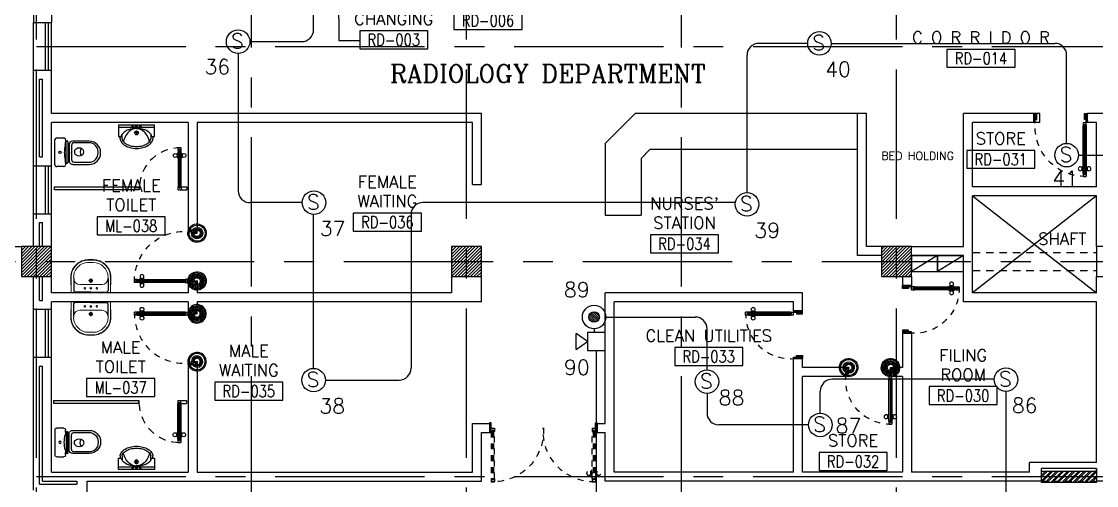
# Model space of a CAD drawing. Extents: x -0.4 to 91.7, y -13.9 to 77.4.
# Drawn here: x 10.95 to 28.95, y 45.72 to 53.49 of the extents above; entities that cross this region are included whole.
import ezdxf
from ezdxf.enums import TextEntityAlignment as Align

# ---------------------------------------------------------------- set-up
doc = ezdxf.new("R2010")
doc.units = 0
doc.header["$MEASUREMENT"] = 0
doc.header["$PDMODE"] = 3
doc.header["$PDSIZE"] = 0.1
for name, pattern in [('CENTERX2', [4, 2.5, -0.5, 0.5, -0.5]), ('DASHED', [0.75, 0.5, -0.25]), ('HIDDEN', [0.375, 0.25, -0.125]), ('HIDDEN2', [0.1875, 0.125, -0.0625])]:
    doc.linetypes.add(name, pattern=pattern)
doc.layers.get('0').update_dxf_attribs({"color": 11, "linetype": 'CONTINUOUS'})
doc.layers.get('DEFPOINTS').update_dxf_attribs({"color": 11, "linetype": 'CONTINUOUS'})
for name, color, linetype in [('AX-DIM', 11, 'CONTINUOUS'), ('AXES', 11, 'CENTERX2'), ('CANOPY-LN', 11, 'CONTINUOUS'), ('COL', 11, 'CONTINUOUS'), ('COUNTER', 11, 'CONTINUOUS'), ('DOOR', 11, 'CONTINUOUS'), ('E-FIRE', 4, 'CONTINUOUS'), ('E-PANELBX', 11, 'CONTINUOUS'), ('E-WIRE', 4, 'CONTINUOUS'), ('FHC', 11, 'CONTINUOUS'), ('FIX', 11, 'CONTINUOUS'), ('HAT', 11, 'CONTINUOUS'), ('HIDDEN', 11, 'HIDDEN2'), ('INSUL', 11, 'CONTINUOUS'), ('Locker', 11, 'CONTINUOUS'), ('ME-FIX', 11, 'CONTINUOUS'), ('PART', 11, 'CONTINUOUS'), ('RM-BOX', 11, 'CONTINUOUS'), ('RM-IND', 11, 'CONTINUOUS'), ('RM-NAME', 11, 'CONTINUOUS'), ('RM-NO', 11, 'CONTINUOUS'), ('SUNI-FUR', 11, 'CONTINUOUS'), ('WALL', 11, 'CONTINUOUS'), ('WIN', 11, 'CONTINUOUS')]:
    doc.layers.add(name, color=color, linetype=linetype)
doc.styles.add('ROMANC', font='romanc', dxfattribs={"height": 0.1})
doc.styles.add('ROMANS', font='ROMANS.shx', dxfattribs={"width": 0.6})
doc.dimstyles.new('STANDARD in', dxfattribs={"dimtxt": 0.2, "dimasz": 0.1, "dimexe": 0.07, "dimexo": 0.05, "dimgap": 0.1, "dimtad": 1, "dimdec": 0, "dimlfac": 1000, "dimzin": 0, "dimdsep": 46, "dimtxsty": 'ROMANS', "dimblk": 'ARCHTICK', "dimcen": 0.05, "dimdle": 0.05, "dimclrd": 7, "dimclre": 7, "dimclrt": 2, "dimadec": 0, "dimazin": 0, "dimtfac": 1, "dimtdec": 0, "dimtmove": 2, "dimatfit": 3, "dimldrblk": 'ARCHTICK', "dimfxl": 0, "dimtolj": 1, "dimtzin": 0, "dimarcsym": 0})

# ---------------------------------------------------------------- blocks, each defined once
blk = doc.blocks.new('_ARCHTICK')
at = {"color": 0, "linetype": 'ByBlock', "const_width": 0.15}
blk.add_lwpolyline([(-0.5, -0.5), (0.5, 0.5)], dxfattribs=at)
blk = doc.blocks.new('*D178')
at = {"layer": 'AX-DIM', "color": 7, "lineweight": -2}
for p, q in [((10.901, 64.12), (0.98, 64.12)), ((1.05, 4.75), (1.05, 64.17)), ((10.901, 4.8), (0.98, 4.8))]:
    blk.add_line(p, q, dxfattribs=at)
at = {"layer": 'DEFPOINTS', "color": 0}
for p in [(1.05, 64.12), (10.951, 64.12), (10.951, 4.8)]:
    blk.add_point(p, dxfattribs=at)
at = {"layer": 'AX-DIM', "color": 7, "lineweight": -2, "xscale": 0.1, "yscale": 0.1, "zscale": 0.1}
for p, rotation in [((1.05, 64.12), 90), ((1.05, 4.8), 270)]:
    blk.add_blockref('_ARCHTICK', p, dxfattribs=dict(at, rotation=rotation))
at = {"layer": 'AX-DIM', "color": 2, "insert": (0.85, 34.46), "char_height": 0.2, "attachment_point": 5, "rotation": 90, "style": 'ROMANS'}
blk.add_mtext('\\A1;59320', dxfattribs=at)
blk = doc.blocks.new('A$C7E3856AC')
at = {"layer": 'DOOR', "color": 0, "linetype": 'HIDDEN', "ltscale": 0.3}
for p, q in [((131, 800), (81, 800)), ((81, 750), (81, 800)), ((131, 800), (131, 750)), ((1581, 800), (1581, 750)), ((1631, 800), (1581, 800)), ((1631, 750), (1631, 800)), ((98, 750), (81, 750)), ((114, 770), (98, 770)), ((98, 770), (98, 750)), ((114, 750), (114, 770)), ((131, 750), (114, 750)), ((1581, 750), (1598, 750)), ((1598, 770), (1614, 770)), ((1598, 750), (1598, 770)), ((1614, 770), (1614, 750)), ((1614, 750), (1631, 750)), ((74, 160), (65, 160)), ((65, 95), (65, 160)), ((81, 173), (74, 173)), ((74, 173), (74, 83)), ((74, 95), (74, 160)), ((131, 173), (138, 173)), ((138, 173), (138, 83)), ((138, 160), (147, 160)), ((138, 95), (138, 160)), ((147, 95), (147, 160)), ((74, 95), (65, 95)), ((81, 83), (74, 83)), ((81, 50), (98, 50)), ((81, 50), (81, 0)), ((81, 0), (131, 0)), ((131, 0), (81, 0)), ((98, 50), (98, 30)), ((98, 30), (114, 30)), ((114, 50), (131, 50)), ((114, 50), (114, 30)), ((131, 83), (138, 83)), ((131, 50), (131, 0)), ((138, 95), (147, 95)), ((1598, 50), (1581, 50)), ((1581, 50), (1581, 0)), ((1631, 0), (1581, 0)), ((1581, 0), (1631, 0)), ((1598, 50), (1598, 30)), ((1614, 30), (1598, 30)), ((1631, 50), (1614, 50)), ((1614, 50), (1614, 30)), ((1631, 50), (1631, 0))]:
    blk.add_line(p, q, dxfattribs=at)
at = {"layer": 'DOOR', "linetype": 'HIDDEN', "ltscale": 0.3}
for p, q in [((81, 750), (81, 50)), ((98, 750), (98, 50)), ((114, 750), (114, 50)), ((131, 50), (131, 750)), ((1581, 50), (1581, 750)), ((1598, 750), (1598, 50)), ((1614, 750), (1614, 50)), ((1631, 750), (1631, 50))]:
    blk.add_line(p, q, dxfattribs=at)
at = {"layer": 'DOOR', "color": 0, "linetype": 'HIDDEN', "ltscale": 0.3}
for centre in [(32, 128), (179, 128)]:
    blk.add_circle(centre, 32.4, dxfattribs=at)
at = {"layer": 'DOOR', "linetype": 'HIDDEN', "ltscale": 0.3}
for centre, start, end in [((106, 752), 268.0938, 3.7249), ((1606, 752), 176.2751, 271.9062)]:
    blk.add_arc(centre, 752, start, end, dxfattribs=at)
blk = doc.blocks.new('*X105')
at = {"color": 0}
for p, q in [((24139, 55110), (24630, 55601)), ((24139, 55164), (24577, 55601)), ((24139, 55217), (24524, 55601)), ((24139, 55270), (24471, 55601)), ((24139, 55323), (24418, 55601)), ((24139, 55376), (24365, 55601)), ((24139, 55429), (24312, 55601)), ((24139, 55482), (24258, 55601)), ((24139, 55535), (24205, 55601)), ((24139, 55588), (24152, 55601)), ((24183, 55101), (24639, 55557)), ((24236, 55101), (24639, 55504)), ((24289, 55101), (24639, 55451)), ((24342, 55101), (24639, 55398)), ((24395, 55101), (24639, 55345)), ((24448, 55101), (24639, 55292)), ((24501, 55101), (24639, 55239)), ((24554, 55101), (24639, 55186)), ((24607, 55101), (24639, 55133))]:
    blk.add_line(p, q, dxfattribs=at)
blk = doc.blocks.new('COL50')
at = {"layer": 'COL'}
blk.add_lwpolyline([(-250, 250), (-250, -250), (250, -250), (250, 250)], close=True, dxfattribs=at)
blk = doc.blocks.new('*X104')
at = {"color": 0}
for p, q in [((31339, 55151), (31789, 55601)), ((31339, 55204), (31736, 55601)), ((31339, 55257), (31683, 55601)), ((31339, 55310), (31630, 55601)), ((31339, 55363), (31577, 55601)), ((31339, 55416), (31524, 55601)), ((31339, 55469), (31471, 55601)), ((31339, 55522), (31418, 55601)), ((31339, 55575), (31365, 55601)), ((31342, 55101), (31839, 55598)), ((31395, 55101), (31839, 55545)), ((31448, 55101), (31839, 55492)), ((31501, 55101), (31839, 55439)), ((31554, 55101), (31839, 55386)), ((31607, 55101), (31839, 55333)), ((31660, 55101), (31839, 55280)), ((31713, 55101), (31839, 55227)), ((31766, 55101), (31839, 55174)), ((31820, 55101), (31839, 55121))]:
    blk.add_line(p, q, dxfattribs=at)
blk = doc.blocks.new('RM1')
at = {"layer": 'RM-BOX'}
blk.add_lwpolyline([(570, -200), (-570, -200), (-570, -500), (570, -500)], close=True, dxfattribs=at)
at = {"layer": 'RM-NAME', "style": 'ROMANS'}
for tag, p in [('ROOMNAME1', (0, 324)), ('ROOMNAME2', (0, 0))]:
    blk.add_attdef(tag, text='', height=200, dxfattribs=at).set_placement(p, align=Align.MIDDLE)
at = {"layer": 'RM-NO', "style": 'ROMANS', "width": 0.8}
blk.add_attdef('ROOMNO', text='', height=200, dxfattribs=at).set_placement((0, -350), align=Align.MIDDLE)
blk = doc.blocks.new('*X130')
at = {"color": 0}
for p, q in [((39290, 55942), (39763, 56416)), ((39290, 55995), (39710, 56416)), ((39290, 56048), (39657, 56416)), ((39290, 56101), (39604, 56416)), ((39290, 56154), (39551, 56416)), ((39290, 56207), (39498, 56416)), ((39290, 56260), (39445, 56416)), ((39290, 56313), (39392, 56416)), ((39290, 56366), (39339, 56416)), ((39316, 55916), (39790, 56389)), ((39369, 55916), (39790, 56336)), ((39422, 55916), (39790, 56283)), ((39475, 55916), (39790, 56230)), ((39528, 55916), (39790, 56177)), ((39581, 55916), (39790, 56124)), ((39634, 55916), (39790, 56071)), ((39687, 55916), (39790, 56018)), ((39741, 55916), (39790, 55965))]:
    blk.add_line(p, q, dxfattribs=at)
blk = doc.blocks.new('DOOR90')
at = {"layer": 'DOOR', "color": 7, "linetype": 'ByBlock'}
for p, q in [((-150, 0), (0, 0)), ((-150, 0), (-150, -25)), ((0, -50), (-114, 0)), ((0, -50), (-40, 0)), ((0, -50), (0, 0)), ((-1000, -25), (-1050, -25)), ((-1050, -75), (-1050, -25)), ((-1050, -25), (-1050, -75)), ((-1000, -75), (-1050, -75)), ((-1000, -42), (-1020, -42)), ((-1020, -42), (-1020, -58)), ((-1000, -58), (-1020, -58)), ((-1000, -25), (-1000, -42)), ((-1000, -58), (-1000, -75)), ((-878, -18), (-968, -18)), ((-968, -25), (-968, -18)), ((-968, -75), (-968, -82)), ((-878, -82), (-968, -82)), ((-955, -9), (-890, -9)), ((-955, -18), (-955, -9)), ((-955, -18), (-890, -18)), ((-955, -82), (-890, -82)), ((-955, -82), (-955, -91)), ((-955, -91), (-890, -91)), ((-890, -18), (-890, -9)), ((-890, -82), (-890, -91)), ((-878, -25), (-878, -18)), ((-878, -75), (-878, -82)), ((-200, -25), (-150, -25)), ((-200, -42), (-200, -25)), ((-180, -42), (-200, -42)), ((-200, -58), (-180, -58)), ((-200, -75), (-200, -58)), ((-150, -75), (-200, -75)), ((-180, -58), (-180, -42)), ((-150, -25), (-100, -25)), ((-150, -75), (-150, -25)), ((-100, -25), (-100, -50)), ((0, -50), (-100, -37)), ((-100, -50), (0, -50)), ((-150, -875), (-100, -875)), ((-150, -900), (-150, -875)), ((-150, -900), (0, -900)), ((0, -900), (-150, -900)), ((0, -850), (-114, -900)), ((-100, -875), (-100, -850)), ((0, -850), (-100, -863)), ((-100, -850), (0, -850)), ((0, -850), (-40, -900)), ((0, -850), (0, -900))]:
    blk.add_line(p, q, dxfattribs=at)
at = {"layer": 'DOOR', "linetype": 'ByBlock'}
for p, q in [((-200, -25), (-1000, -25)), ((-200, -42), (-1000, -42)), ((-200, -58), (-1000, -58)), ((-1000, -75), (-200, -75))]:
    blk.add_line(p, q, dxfattribs=at)
at = {"layer": 'DOOR', "color": 7, "linetype": 'ByBlock'}
for centre in [(-923, 24), (-923, -124)]:
    blk.add_circle(centre, 32.4, dxfattribs=at)
for centre, radius, start, end in [((0, -50), 154, 161.1053, 166.2858), ((0, -50), 94.4, 148.0182, 180), ((0, -50), 134, 158.1598, 169.28), ((0, -50), 114, 154.0838, 167.3774), ((0, -50), 74.4, 137.7764, 180), ((0, -50), 54.4, 113.2074, 180), ((0, -50), 34.4, 90, 180), ((0, -50), 14.4, 90, 180), ((0, -850), 154, 193.7142, 198.8947), ((0, -850), 134, 190.72, 201.8402), ((0, -850), 94.4, 180, 211.9818), ((0, -850), 74.4, 180, 222.2236), ((0, -850), 54.4, 180, 246.7926), ((0, -850), 34.4, 180, 270), ((0, -850), 14.4, 180, 270)]:
    blk.add_arc(centre, radius, start, end, dxfattribs=at)
at = {"layer": 'DOOR', "linetype": 'HIDDEN', "ltscale": 0.5}
blk.add_arc((-222, -50), 828, 178.2701, 275.003, dxfattribs=at)
blk = doc.blocks.new('A$C09EF76E8')
at = {"layer": 'DOOR', "color": 0, "linetype": 'ByBlock'}
for p, q in [((777, 950), (727, 950)), ((727, 950), (777, 950)), ((727, 900), (727, 950)), ((760, 920), (744, 920)), ((744, 900), (744, 920)), ((760, 900), (760, 920)), ((777, 900), (777, 950)), ((719, 855), (710, 855)), ((710, 855), (710, 790)), ((719, 790), (710, 790)), ((727, 868), (719, 868)), ((719, 778), (719, 868)), ((719, 855), (719, 790)), ((727, 778), (719, 778)), ((744, 900), (727, 900)), ((777, 900), (760, 900)), ((777, 868), (784, 868)), ((777, 778), (784, 778)), ((784, 778), (784, 868)), ((784, 855), (793, 855)), ((784, 855), (784, 790)), ((784, 790), (793, 790)), ((793, 855), (793, 790)), ((727, 150), (727, 200)), ((727, 200), (744, 200)), ((744, 200), (744, 180)), ((760, 180), (760, 200)), ((760, 200), (777, 200)), ((777, 200), (777, 150)), ((2, 0), (2, 150)), ((2, 150), (27, 150)), ((2, 150), (2, 0)), ((27, 150), (27, 100)), ((27, 100), (52, 100)), ((52, 100), (52, 0)), ((727, 150), (777, 150)), ((744, 180), (760, 180)), ((777, 100), (752, 100)), ((752, 100), (752, 0)), ((777, 150), (777, 100)), ((802, 150), (777, 150)), ((802, 150), (802, 0)), ((52, 0), (2, 0)), ((752, 0), (802, 0))]:
    blk.add_line(p, q, dxfattribs=at)
at = {"layer": 'DOOR', "linetype": 'ByBlock'}
for p, q in [((727, 900), (727, 200)), ((744, 200), (744, 900)), ((760, 200), (760, 900)), ((777, 200), (777, 900)), ((802, 0), (802, 150))]:
    blk.add_line(p, q, dxfattribs=at)
at = {"layer": 'DOOR', "color": 9, "linetype": 'ByBlock'}
for p, q in [((52, 0), (2, 114)), ((52, 0), (2, 40)), ((52, 0), (38, 100)), ((752, 0), (802, 114)), ((752, 0), (765, 100)), ((752, 0), (802, 40))]:
    blk.add_line(p, q, dxfattribs=at)
at = {"layer": 'DOOR', "color": 0, "linetype": 'ByBlock'}
for centre in [(678, 823), (825, 823)]:
    blk.add_circle(centre, 32.4, dxfattribs=at)
at = {"layer": 'DOOR', "linetype": 'HIDDEN', "ltscale": 0.5}
blk.add_arc((752, 199), 752, 88.0938, 183.7249, dxfattribs=at)
at = {"layer": 'DOOR', "color": 9, "linetype": 'ByBlock'}
for centre, radius, start, end in [((52, 0), 154, 103.7142, 108.8947), ((52, 0), 134, 100.72, 111.8402), ((52, 0), 94.4, 90, 121.9818), ((52, 0), 74.4, 90, 132.2236), ((52, 0), 54.4, 90, 156.7926), ((52, 0), 34.4, 90, 180), ((52, 0), 14.4, 90, 180), ((752, 0), 94.4, 58.0182, 90), ((752, 0), 74.4, 47.7764, 90), ((752, 0), 54.4, 23.2074, 90), ((752, 0), 34.4, 0, 90), ((752, 0), 14.4, 0, 90), ((752, 0), 134, 68.1598, 79.28), ((752, 0), 114, 64.0838, 77.3774), ((752, 0), 154, 71.1053, 76.2858)]:
    blk.add_arc(centre, radius, start, end, dxfattribs=at)
blk = doc.blocks.new('2')
at = {"layer": 'SUNI-FUR', "linetype": 'Continuous'}
for p, q in [((0.016, 0.724), (-0.003, 0.724)), ((0.014, 0.765), (0.004, 0.765)), ((-0.185, 0.576), (-0.185, 0.3)), ((-0.159, 0.57), (-0.159, 0.32)), ((0.168, 0.32), (0.168, 0.57)), ((0.203, 0.3), (0.203, 0.576)), ((-0.065, 0.438), (-0.07, 0.406)), ((-0.07, 0.406), (-0.065, 0.375)), ((-0.005, 0.487), (-0.029, 0.481)), ((0.019, 0.481), (-0.005, 0.487)), ((0.06, 0.406), (0.055, 0.438)), ((0.057, 0.377), (0.06, 0.406)), ((-0.186, 0.199), (-0.186, 0.208)), ((-0.176, 0.218), (0.172, 0.218)), ((0.172, 0.189), (-0.176, 0.189)), ((-0.122, 0.237), (0.009, 0.237)), ((-0.113, 0.279), (0.008, 0.279)), ((-0.029, 0.331), (-0.005, 0.326)), ((-0.005, 0.326), (0.019, 0.331)), ((0.001, 0.279), (0.123, 0.279)), ((0.008, 0.279), (0.001, 0.279)), ((0.009, 0.237), (0.14, 0.237)), ((0.182, 0.208), (0.182, 0.199)), ((-0.241, 0.03), (-0.241, 0.15)), ((-0.211, 0.18), (-0.17, 0.18)), ((0.211, 0), (-0.211, 0)), ((0.174, 0.18), (0.211, 0.18)), ((0.174, 0.18), (0.174, 0.18)), ((0.241, 0.15), (0.241, 0.03))]:
    blk.add_line(p, q, dxfattribs=at)
blk.add_circle((0.002, 0.087), 0.0184, dxfattribs=at)
for centre, radius, start, end in [((0.004, 0.576), 0.189, 90, 180), ((-0.005, 0.57), 0.154, 90, 180), ((0.014, 0.576), 0.189, 0, 90), ((0.014, 0.57), 0.154, 0, 90), ((0.013, 0.412), 0.082, 141.0758, 161.504), ((0.013, 0.401), 0.082, 198.496, 218.9242), ((-0.007, 0.537), 0.112, 239.4234, 302.9162), ((0.002, 0.421), 0.0682, 117.1532, 141.0758), ((-0.012, 0.421), 0.0682, 38.9242, 62.8468), ((-0.023, 0.412), 0.082, 18.496, 38.9242), ((-0.029, 0.406), 0.0901, 321.0758, 341.504), ((-0.176, 0.208), 0.01, 90, 180), ((-0.176, 0.199), 0.01, 180, 270), ((-0.122, 0.3), 0.063, 180, 270), ((-0.116, 0.322), 0.0432, 183.5129, 273.5129), ((0.002, 0.392), 0.0682, 218.9242, 242.8468), ((-0.012, 0.392), 0.0682, 297.1532, 321.0758), ((0.125, 0.322), 0.0432, 266.4871, 356.4871), ((0.14, 0.3), 0.063, 270, 0), ((0.172, 0.208), 0.01, 0, 90), ((0.172, 0.199), 0.01, 270, 0), ((-0.211, 0.15), 0.03, 90, 180), ((-0.211, 0.03), 0.03, 180, 270), ((-0.201, -0.252), 0.433, 79.7535, 85.8109), ((0.075, 1.126), 0.973, 258.1938, 265.7347), ((-0.07, 1.126), 0.973, 274.2653, 281.8062), ((0.206, -0.252), 0.433, 94.1891, 100.2465), ((0.211, 0.15), 0.03, 0, 90), ((0.211, 0.03), 0.03, 270, 0)]:
    blk.add_arc(centre, radius, start, end, dxfattribs=at)
blk = doc.blocks.new('3')
at = {"layer": 'SUNI-FUR', "linetype": 'Continuous'}
for p, q in [((-0.304, 0), (-0.304, -0.192)), ((0.304, 0), (-0.304, 0)), ((0.304, -0.192), (0.304, 0)), ((0.304, -0.039), (-0.304, -0.039)), ((-0.254, -0.192), (-0.239, -0.15)), ((-0.239, -0.228), (-0.239, -0.15)), ((0.032, -0.13), (-0.032, -0.13)), ((0.016, -0.021), (-0.015, -0.021)), ((0, -0.005), (0, -0.037)), ((0, -0.098), (0, -0.162)), ((0.239, -0.15), (0.254, -0.192)), ((0.239, -0.15), (0.239, -0.228)), ((-0.304, -0.192), (-0.254, -0.192)), ((-0.271, -0.228), (-0.271, -0.192)), ((0.254, -0.192), (0.304, -0.192)), ((0.271, -0.192), (0.271, -0.228))]:
    blk.add_line(p, q, dxfattribs=at)
for centre, radius in [((-0.065, -0.021), 0.0124), ((0, -0.13), 0.0325), ((0, -0.021), 0.0155), ((0.065, -0.021), 0.0124)]:
    blk.add_circle(centre, radius, dxfattribs=at)
for centre, radius, start, end in [((-0.085, -0.267), 0.193, 117.0377, 142.6695), ((0.104, -0.343), 0.328, 144.0392, 163.2739), ((-0.028, -0.365), 0.307, 103.0865, 118.1878), ((0.054, -0.312), 0.27, 118.7422, 143.0578), ((-0.008, -0.528), 0.47, 89.0532, 100.9895), ((-0.012, -0.189), 0.13, 84.8536, 119.4454), ((0, -0.527), 0.469, 78.0637, 90), ((0.003, -0.228), 0.168, 61.4441, 91.1678), ((-0.04, -0.297), 0.25, 35.9608, 60.2764), ((0.034, -0.367), 0.306, 62.9623, 78.0637), ((-0.104, -0.343), 0.328, 16.7261, 35.9608), ((0.085, -0.267), 0.193, 37.3305, 62.9623), ((-0.191, -0.235), 0.0807, 174.5539, 214.673), ((-0.083, -0.16), 0.212, 214.673, 239.0867), ((-0.187, -0.234), 0.0525, 173.0893, 213.2084), ((-0.083, -0.16), 0.18, 214.673, 239.0867), ((0.204, -0.373), 0.433, 163.2739, 167.375), ((-0.035, -0.081), 0.305, 239.0867, 256.0699), ((-0.035, -0.081), 0.272, 239.0867, 256.0699), ((0, 0.062), 0.419, 256.0699, 270), ((0, 0.062), 0.419, 270, 283.9301), ((0.035, -0.081), 0.272, 283.9301, 300.9133), ((0.035, -0.081), 0.305, 283.9301, 300.9133), ((0.089, -0.171), 0.167, 300.9133, 325.327), ((0.089, -0.171), 0.2, 300.9133, 325.327), ((-0.204, -0.373), 0.433, 12.7359, 16.7261), ((0.171, -0.228), 0.068, 325.327, 0), ((0.171, -0.228), 0.101, 325.327, 0), ((0, 0.062), 0.452, 256.0699, 270), ((0, 0.062), 0.452, 270, 283.9301)]:
    blk.add_arc(centre, radius, start, end, dxfattribs=at)
blk = doc.blocks.new('LAV-003')
at = {"layer": 'FIX', "linetype": 'ByBlock'}
blk.add_line((-328, -25), (328, -25), dxfattribs=at)
at = {"layer": 'FIX', "linetype": 'Continuous', "lineweight": 20}
for p, q in [((-328, -285), (-328, -25)), ((0, -165), (-187, -165)), ((0, -165), (187, -165)), ((328, -285), (328, -25)), ((-288, -285), (-288, -265)), ((287, -285), (287, -265)), ((0, -535), (-38, -535)), ((0, -535), (38, -535)), ((0, -575), (-38, -575)), ((0, -575), (38, -575))]:
    blk.add_line(p, q, dxfattribs=at)
at = {"layer": 'FIX', "linetype": 'ByBlock', "ltscale": 0.3}
for p, q in [((-288, -265), (-288, -60)), ((0, -35), (-262, -35)), ((0, -35), (262, -35)), ((287, -265), (287, -60))]:
    blk.add_line(p, q, dxfattribs=at)
at = {"layer": 'FIX', "lineweight": 20}
for p, q in [((-16, -101), (15, -101)), ((0, -85), (0, -116))]:
    blk.add_line(p, q, dxfattribs=at)
at = {"layer": 'FIX', "linetype": 'DASHED', "lineweight": 20, "ltscale": 0.04}
for p, q in [((-36, -230), (37, -230)), ((0, -194), (0, -266))]:
    blk.add_line(p, q, dxfattribs=at)
at = {"layer": 'FIX', "linetype": 'Continuous', "lineweight": 20}
blk.add_lwpolyline([(295, -25), (0, -25), (-328, -25), (-334, -285, 0.414214), (-38, -582), (0, -582), (38, -582, 0.414214), (334, -285), (328, -25), (0, -25)], format="xyb", dxfattribs=at)
at = {"layer": 'FIX', "linetype": 'HIDDEN', "lineweight": 20, "ltscale": 0.05}
for centre in [(-100, -101), (100, -101)]:
    blk.add_circle(centre, 12.4, dxfattribs=at)
at = {"layer": 'FIX', "lineweight": 20}
for centre, radius in [((0, -101), 15.5), ((0, -230), 29.5), ((0, -230), 22.5)]:
    blk.add_circle(centre, radius, dxfattribs=at)
at = {"layer": 'FIX', "linetype": 'ByBlock', "ltscale": 0.3}
for centre, start, end in [((-262, -60), 90, 180), ((262, -60), 0, 90)]:
    blk.add_arc(centre, 25, start, end, dxfattribs=at)
at = {"layer": 'FIX', "linetype": 'Continuous', "lineweight": 20}
for centre, radius, start, end in [((-187, -265), 100, 90, 180), ((187, -265), 100, 0, 90), ((-38, -285), 290, 180, 270), ((-38, -285), 250, 180, 270), ((38, -285), 290, 270, 0), ((38, -285), 250, 270, 0)]:
    blk.add_arc(centre, radius, start, end, dxfattribs=at)
blk = doc.blocks.new('S')
at = {"layer": 'E-FIRE'}
blk.add_circle((0, 0), 197, dxfattribs=at)
at = {"layer": 'E-FIRE', "color": 3, "style": 'ROMANS'}
blk.add_text('S', height=250, dxfattribs=at).set_placement((-119, -115))
blk = doc.blocks.new('MCP')
at = {"color": 1}
for p, q in [((-88, -9), (9, 88)), ((-82, 33), (-33, 82)), ((-80, -36), (36, 80)), ((-66, -58), (58, 66)), ((-47, -74), (74, 47)), ((-23, -85), (85, 23)), ((10, -88), (88, -10))]:
    blk.add_line(p, q, dxfattribs=at)
at = {"layer": 'E-FIRE'}
blk.add_circle((0, 0), 197, dxfattribs=at)
at = {"layer": 'E-FIRE', "color": 4}
blk.add_circle((0, 0), 88.1, dxfattribs=at)
blk = doc.blocks.new('ES')
at = {"layer": 'E-FIRE'}
blk.add_line((-135, 485), (134, 485), dxfattribs=at)
for points in [[(-135, 485), (0, 300)], [(0, 300), (0, 300), (134, 485)]]:
    blk.add_lwpolyline(points, dxfattribs=at)
blk.add_lwpolyline([(-150, 0), (150, 0), (150, 300), (-150, 300)], close=True, dxfattribs=at)

msp = doc.modelspace()

# ---------------------------------------------------------------- hatches: boundary and pattern name
at = {"layer": 'FHC', "linetype": 'ByBlock', "ltscale": 0.3}
h = msp.add_hatch(dxfattribs=at)
h.set_pattern_fill('ANSI32', color=11, scale=175, style=0)
h.set_pattern_definition([(44.999998, (-204.16475, 14.718995), (-0.046403885, 0.046403882), []), (44.999998, (-204.13381, 14.718995), (-0.046403885, 0.046403882), [])])
h.paths.add_polyline_path([(28.9514, 45.77), (28.9514, 45.96), (28.0314, 45.96), (28.0314, 45.77)])
h.paths.add_polyline_path([(27.8188, 45.3489), (27.8188, 45.7697), (28.0813, 45.7697), (28.0813, 45.3489)], flags=9)

# ---------------------------------------------------------------- linework, layer by layer
at = {"layer": 'AXES'}
for p, q in [((11.2014, -1.8143), (11.2014, 76.6632)), ((18.4014, -1.8143), (18.4014, 76.6632)), ((25.6014, -1.8143), (25.6014, 76.6632)), ((14.8014, 5.05), (14.8014, 63.87)), ((22.0014, 5.05), (22.0014, 63.87)), ((11.2014, 53.07), (69.4414, 53.07)), ((0.35, 49.47), (69.4414, 49.47)), ((11.2014, 45.87), (69.4414, 45.87))]:
    msp.add_line(p, q, dxfattribs=at)
at = {"layer": 'CANOPY-LN', "linetype": 'HIDDEN2'}
msp.add_line((8.8014, 49.72), (10.9514, 49.72), dxfattribs=at)
at = {"layer": 'CANOPY-LN', "linetype": 'HIDDEN2', "ltscale": 1.5}
msp.add_line((8.8014, 49.72), (10.9514, 49.72), dxfattribs=at)
at = {"layer": 'COUNTER'}
for p, q in [((21.2254, 51.945), (20.7254, 51.445)), ((24.9514, 51.945), (21.2254, 51.945)), ((20.7254, 51.445), (20.7254, 50.245)), ((21.4739, 51.345), (21.3254, 51.1965)), ((24.9514, 51.345), (21.4739, 51.345)), ((21.3254, 51.1965), (21.3254, 50.245)), ((20.7254, 50.245), (21.3254, 50.245))]:
    msp.add_line(p, q, dxfattribs=at)
at = {"layer": 'DOOR', "linetype": 'ByBlock'}
for p, q in [((13.5742, 51.3208), (13.5742, 51.3708)), ((13.5742, 51.3708), (13.6242, 51.3708)), ((13.6242, 51.3708), (13.5742, 51.3708)), ((13.5742, 51.3208), (13.5742, 50.7208)), ((13.5912, 51.3208), (13.5742, 51.3208)), ((13.5912, 51.3208), (13.5912, 51.3408)), ((13.6072, 51.3408), (13.5912, 51.3408)), ((13.5912, 50.7208), (13.5912, 51.3208)), ((13.6072, 51.3208), (13.6072, 51.3408)), ((13.6072, 50.7208), (13.6072, 51.3208)), ((13.6242, 51.3208), (13.6072, 51.3208)), ((13.6242, 51.3208), (13.6242, 51.3708)), ((13.6242, 50.7208), (13.6242, 51.3208)), ((13.558, 51.2759), (13.558, 51.2111)), ((13.567, 51.2759), (13.558, 51.2759)), ((13.567, 51.2111), (13.558, 51.2111)), ((13.567, 51.1985), (13.567, 51.2885)), ((13.5742, 51.2885), (13.567, 51.2885)), ((13.567, 51.2759), (13.567, 51.2111)), ((13.5742, 51.1985), (13.567, 51.1985)), ((13.6242, 51.2885), (13.6314, 51.2885)), ((13.6242, 51.1985), (13.6314, 51.1985)), ((13.6314, 51.1985), (13.6314, 51.2885)), ((13.6314, 51.2759), (13.6314, 51.2111)), ((13.6314, 51.2759), (13.6404, 51.2759)), ((13.6314, 51.2111), (13.6404, 51.2111)), ((13.6404, 51.2759), (13.6404, 51.2111)), ((13.5742, 50.6708), (13.5742, 50.7208)), ((13.5742, 50.7208), (13.5912, 50.7208)), ((13.5742, 50.6708), (13.6242, 50.6708)), ((13.5912, 50.7208), (13.5912, 50.7008)), ((13.5912, 50.7008), (13.6072, 50.7008)), ((13.6072, 50.7008), (13.6072, 50.7208)), ((13.6072, 50.7208), (13.6242, 50.7208)), ((13.5687, 47.1427), (13.5687, 47.0927)), ((13.5687, 47.1427), (13.6187, 47.1427)), ((13.5687, 46.4927), (13.5687, 47.0927)), ((13.5687, 47.0927), (13.5857, 47.0927)), ((13.5857, 47.0927), (13.5857, 47.1127)), ((13.5857, 47.1127), (13.6017, 47.1127)), ((13.5857, 47.0927), (13.5857, 46.4927)), ((13.6017, 47.1127), (13.6017, 47.0927)), ((13.6017, 47.0927), (13.6017, 46.4927)), ((13.6017, 47.0927), (13.6187, 47.0927)), ((13.6187, 47.0927), (13.6187, 46.4927)), ((13.5525, 46.5377), (13.5525, 46.6025)), ((13.5615, 46.6025), (13.5525, 46.6025)), ((13.5615, 46.5377), (13.5525, 46.5377)), ((13.5615, 46.6151), (13.5615, 46.5251)), ((13.5687, 46.6151), (13.5615, 46.6151)), ((13.5615, 46.5377), (13.5615, 46.6025)), ((13.5687, 46.5251), (13.5615, 46.5251)), ((13.5687, 46.4927), (13.5687, 46.4427)), ((13.5857, 46.4927), (13.5687, 46.4927)), ((13.5687, 46.4427), (13.6187, 46.4427)), ((13.6187, 46.4427), (13.5687, 46.4427)), ((13.5857, 46.4927), (13.5857, 46.4727)), ((13.6017, 46.4727), (13.5857, 46.4727)), ((13.6017, 46.4927), (13.6017, 46.4727)), ((13.6187, 46.4927), (13.6017, 46.4927)), ((13.6187, 46.6151), (13.6259, 46.6151)), ((13.6187, 46.5251), (13.6259, 46.5251)), ((13.6187, 46.4927), (13.6187, 46.4427)), ((13.6259, 46.6151), (13.6259, 46.5251)), ((13.6259, 46.5377), (13.6259, 46.6025)), ((13.6259, 46.6025), (13.6349, 46.6025)), ((13.6259, 46.5377), (13.6349, 46.5377)), ((13.6349, 46.5377), (13.6349, 46.6025))]:
    msp.add_line(p, q, dxfattribs=at)
at = {"layer": 'DOOR', "color": 0, "linetype": 'ByBlock'}
for p, q in [((13.6242, 50.7208), (13.6242, 50.6708)), ((13.6187, 47.0927), (13.6187, 47.1427)), ((18.8171, 46.7677), (18.7889, 46.7677)), ((18.7889, 46.7677), (18.7889, 46.599)), ((18.8171, 46.599), (18.8171, 46.7677)), ((20.5046, 46.6833), (20.5608, 46.6833)), ((20.5608, 46.599), (20.5608, 46.7677)), ((20.5608, 46.7677), (20.5889, 46.7677)), ((20.5608, 46.6271), (20.5608, 46.6833)), ((20.5889, 46.7677), (20.5889, 46.599)), ((20.5889, 46.599), (20.5608, 46.599))]:
    msp.add_line(p, q, dxfattribs=at)
at = {"layer": 'DOOR', "color": 9, "linetype": 'ByBlock'}
for p, q in [((18.8171, 46.7451), (18.7889, 46.7226)), ((20.5608, 46.7451), (20.5889, 46.7226)), ((20.5608, 46.7038), (20.5889, 46.6398))]:
    msp.add_line(p, q, dxfattribs=at)
at = {"layer": 'DOOR', "linetype": 'ByBlock'}
for centre in [(13.5257, 51.2435), (13.6731, 51.2435), (13.5202, 46.5701), (13.6673, 46.5701)]:
    msp.add_circle(centre, 0.0324, dxfattribs=at)
at = {"layer": 'DOOR', "linetype": 'HIDDEN', "ltscale": 0.5}
for centre, start, end in [((13.5992, 50.6958), 87.8789, 177.8789), ((13.5937, 47.1177), 182.1211, 272.1211)]:
    msp.add_arc(centre, 0.6755, start, end, dxfattribs=at)
at = {"layer": 'DOOR', "color": 9, "linetype": 'ByBlock'}
for centre, radius, start, end in [((18.8452, 46.7677), 0.0612, 203.20738, 242.64242), ((18.8452, 46.599), 0.0387, 136.61069, 180), ((20.5327, 46.7677), 0.0612, 297.35758, 336.79262), ((20.5327, 46.7677), 0.0837, 289.63413, 312.22357), ((20.5327, 46.7677), 0.1062, 285.35656, 301.98181), ((20.5327, 46.7677), 0.1287, 282.62257, 295.91616), ((20.5327, 46.7677), 0.1512, 280.71998, 291.84015), ((20.5327, 46.599), 0.0387, 0, 43.38931), ((20.5327, 46.7677), 0.1737, 283.71423, 288.89471)]:
    msp.add_arc(centre, radius, start, end, dxfattribs=at)
at = {"layer": 'E-PANELBX'}
for p, q in [((26.2889, 49.57), (25.8514, 49.3021)), ((26.7264, 49.57), (26.2889, 49.3021))]:
    msp.add_line(p, q, dxfattribs=at)
for points in [[(25.8514, 49.3021), (26.2889, 49.3021), (26.2889, 49.57), (25.8514, 49.57)], [(26.2889, 49.3021), (26.7264, 49.3021), (26.7264, 49.57), (26.2889, 49.57)]]:
    msp.add_lwpolyline(points, close=True, dxfattribs=at)
at = {"layer": 'E-WIRE'}
for p, q in [((14.7762, 53.1498), (15.6423, 53.1498)), ((24.1153, 53.1209), (23.3003, 53.1209)), ((24.5095, 53.1209), (28.2516, 53.1209)), ((14.5791, 52.9527), (14.5791, 50.6554)), ((23.1003, 50.6237), (23.1003, 52.9209)), ((28.6487, 51.2498), (29.642, 51.2498)), ((20.7367, 48.5409), (22.2298, 48.5409)), ((22.4298, 47.6558), (22.4298, 48.3409)), ((20.5764, 47.9813), (20.5764, 44.906)), ((24.3268, 46.9324), (24.3268, 47.3007)), ((27.436, 47.2964), (27.436, 44.8801)), ((24.1297, 46.7353), (22.6298, 46.7353))]:
    msp.add_line(p, q, dxfattribs=at)
at = {"layer": 'E-WIRE', "color": 4}
for p, q in [((22.9053, 50.4554), (17.6735, 50.4554)), ((15.8423, 47.682), (15.8423, 50.2584)), ((20.5396, 48.3438), (20.5396, 48.2813)), ((27.2391, 47.5007), (24.5268, 47.5007))]:
    msp.add_line(p, q, dxfattribs=at)
at = {"layer": 'E-WIRE'}
for centre, start, end in [((15.6423, 53.3498), 270, 360), ((23.3003, 52.9209), 90, 180), ((28.2516, 52.9209), 360, 90), ((14.7791, 50.6554), 180, 270), ((22.2298, 48.3409), 0, 90), ((24.5268, 47.3007), 90, 180), ((22.6298, 46.9353), 180, 270)]:
    msp.add_arc(centre, 0.2, start, end, dxfattribs=at)
at = {"layer": 'FHC', "linetype": 'ByBlock', "ltscale": 0.3}
for p, q in [((28.0314, 45.96), (28.9514, 45.96)), ((28.0314, 45.77), (28.0314, 45.96)), ((28.9514, 45.96), (28.9514, 45.77)), ((28.9514, 45.77), (28.0314, 45.77))]:
    msp.add_line(p, q, dxfattribs=at)
at = {"layer": 'HIDDEN', "color": 251}
for p, q in [((26.8764, 49.62), (28.9514, 49.62)), ((26.8764, 49.32), (28.9514, 49.32))]:
    msp.add_line(p, q, dxfattribs=at)
at = {"layer": 'INSUL'}
for p, q in [((11.2514, 52.52), (11.3014, 52.52)), ((11.2514, 51.22), (11.2514, 52.52)), ((11.3014, 51.22), (11.3014, 52.52)), ((11.2514, 51.22), (11.3014, 51.22)), ((11.2514, 49.72), (11.2514, 50.12)), ((11.2514, 50.12), (11.3014, 50.12)), ((11.3014, 49.72), (11.3014, 50.12)), ((11.2514, 48.82), (11.2514, 49.22)), ((11.3014, 48.82), (11.3014, 49.22)), ((11.2514, 48.82), (11.3014, 48.82)), ((11.2514, 45.745), (11.2514, 47.72)), ((11.2514, 47.72), (11.3014, 47.72)), ((11.3014, 45.795), (11.3014, 47.72)), ((11.2514, 45.745), (11.8764, 45.745)), ((11.3014, 45.795), (11.8764, 45.795)), ((11.8764, 45.795), (11.8764, 45.745))]:
    msp.add_line(p, q, dxfattribs=at)
at = {"layer": 'Locker'}
for p, q in [((26.8764, 50.57), (28.9514, 48.945)), ((28.9514, 50.57), (26.8764, 48.945))]:
    msp.add_line(p, q, dxfattribs=at)
at = {"layer": 'ME-FIX', "color": 4}
for p, q in [((15.8423, 53.3498), (15.8423, 58.019)), ((28.4516, 51.4469), (28.4516, 52.9209)), ((15.651, 50.4554), (14.7791, 50.4554)), ((17.4735, 50.2554), (17.4735, 47.6849)), ((16.0393, 47.4849), (17.2735, 47.4849)), ((22.4298, 47.2617), (22.4298, 46.9353))]:
    msp.add_line(p, q, dxfattribs=at)
for centre, start, end in [((17.6735, 50.2554), 90, 180), ((17.2735, 47.6849), 270, 0)]:
    msp.add_arc(centre, 0.2, start, end, dxfattribs=at)
at = {"layer": 'PART'}
for p, q in [((13.6242, 50.7208), (13.7224, 50.7208)), ((13.6242, 50.6708), (13.7224, 50.6708)), ((13.7224, 50.7208), (13.7224, 50.6708)), ((12.9187, 47.0927), (12.9187, 47.1427)), ((13.6187, 47.1427), (13.717, 47.1427)), ((13.6187, 47.0927), (13.717, 47.0927)), ((13.717, 47.1427), (13.717, 47.0927))]:
    msp.add_line(p, q, dxfattribs=at)
for points in [[(12.9242, 50.7208), (12.9242, 50.6708), (11.5016, 50.6708), (11.5016, 50.7208)], [(12.9187, 47.1427), (12.9187, 47.0927), (11.4936, 47.0927), (11.4936, 47.1427)]]:
    msp.add_lwpolyline(points, close=True, dxfattribs=at)
at = {"layer": 'RM-IND'}
for p, q in [((16.259, 54.6114), (16.264, 53.1716)), ((16.264, 53.1716), (16.6151, 53.1716))]:
    msp.add_line(p, q, dxfattribs=at)
at = {"layer": 'WALL'}
for p, q in [((11.1514, 56.42), (11.1514, 53.47)), ((11.4514, 54.195), (11.4514, 53.47)), ((11.1514, 53.47), (11.4514, 53.47)), ((11.1514, 52.67), (11.4514, 52.67)), ((11.1514, 51.07), (11.1514, 52.67)), ((11.4514, 51.945), (11.4514, 52.67)), ((18.6514, 51.945), (11.4514, 51.945)), ((18.6514, 50.7575), (18.6514, 51.945)), ((24.9514, 49.57), (24.9514, 51.945)), ((25.1014, 51.945), (24.9514, 51.945)), ((25.1014, 49.72), (25.1014, 51.945)), ((28.0014, 51.945), (26.7264, 51.945)), ((26.7264, 49.72), (26.7264, 51.945)), ((28.0014, 51.795), (28.0014, 51.945)), ((29.2514, 51.945), (28.8014, 51.945)), ((28.8014, 51.795), (28.8014, 51.945)), ((11.4514, 51.07), (11.4514, 51.795)), ((13.7414, 51.795), (11.4514, 51.795)), ((13.7414, 51.795), (13.7414, 49.995)), ((13.8914, 51.795), (13.8914, 49.995)), ((18.5014, 51.795), (13.8914, 51.795)), ((18.5014, 50.7575), (18.5014, 51.795)), ((26.8764, 50.72), (26.8764, 51.795)), ((28.0014, 51.795), (26.8764, 51.795)), ((28.9514, 51.795), (28.8014, 51.795)), ((28.9514, 50.72), (28.9514, 51.795)), ((11.1514, 51.07), (11.4514, 51.07)), ((18.5014, 50.7575), (18.6514, 50.7575)), ((28.9514, 50.72), (26.8764, 50.72)), ((28.9514, 50.57), (26.8764, 50.57)), ((26.8764, 48.945), (26.8764, 50.57)), ((28.9514, 49.72), (28.9514, 50.57)), ((11.1514, 49.72), (11.1514, 50.27)), ((11.1514, 50.27), (11.4514, 50.27)), ((11.4514, 49.72), (11.4514, 50.27)), ((13.7414, 49.995), (13.8914, 49.995)), ((25.3514, 49.72), (25.1014, 49.72)), ((25.8514, 49.72), (26.7264, 49.72)), ((25.3514, 49.57), (24.9514, 49.57)), ((25.8514, 49.57), (26.7264, 49.57)), ((26.7264, 48.795), (26.7264, 49.57)), ((11.1514, 48.67), (11.1514, 49.22)), ((11.4514, 48.945), (11.4514, 49.22)), ((18.1514, 49.22), (18.1514, 48.945)), ((18.6514, 48.795), (18.6514, 49.22)), ((25.7014, 49.22), (25.7014, 49.0699)), ((25.8514, 49.22), (25.8514, 49.0699)), ((28.9514, 48.945), (28.9514, 49.22)), ((13.7414, 49.095), (13.8914, 49.095)), ((13.7414, 49.095), (13.7414, 48.945)), ((13.8914, 49.095), (13.8914, 48.945)), ((25.7014, 49.0699), (25.8514, 49.0699)), ((13.7414, 48.945), (11.4514, 48.945)), ((11.4514, 48.67), (11.4514, 48.795)), ((13.7414, 48.795), (11.4514, 48.795)), ((13.7414, 48.795), (13.7414, 48.645)), ((18.1514, 48.945), (13.8914, 48.945)), ((18.6514, 48.795), (13.8914, 48.795)), ((13.8914, 48.795), (13.8914, 48.645)), ((24.0264, 48.945), (20.7264, 48.945)), ((20.7264, 46.7583), (20.7264, 48.945)), ((20.8764, 45.945), (20.8764, 48.795)), ((23.8764, 48.795), (20.8764, 48.795)), ((23.8764, 48.645), (23.8764, 48.795)), ((24.0264, 48.645), (24.0264, 48.945)), ((28.9514, 48.795), (26.7264, 48.795)), ((28.9514, 48.945), (26.8764, 48.945)), ((28.9514, 46.105), (28.9514, 48.795)), ((11.1514, 48.67), (11.4514, 48.67)), ((13.7414, 48.645), (13.8914, 48.645)), ((24.0264, 48.645), (23.8764, 48.645)), ((25.7014, 48.2699), (25.8514, 48.2699)), ((25.7014, 48.2699), (25.7014, 47.695)), ((25.8514, 48.2699), (25.8514, 45.945)), ((11.1514, 45.645), (11.1514, 47.87)), ((11.1514, 47.87), (11.4514, 47.87)), ((11.4514, 45.945), (11.4514, 47.87)), ((13.7414, 47.745), (13.7414, 45.945)), ((13.7414, 47.745), (13.8914, 47.745)), ((13.8914, 47.745), (13.8914, 45.945)), ((23.8764, 45.945), (23.8764, 47.845)), ((24.0264, 47.845), (23.8764, 47.845)), ((24.0264, 47.695), (24.0264, 47.845)), ((24.7514, 47.695), (24.0264, 47.695)), ((24.0264, 45.945), (24.0264, 47.545)), ((24.7514, 47.545), (24.0264, 47.545)), ((24.7514, 47.695), (24.7514, 47.545)), ((25.7014, 47.695), (25.5514, 47.695)), ((25.5514, 47.695), (25.5514, 47.545)), ((25.7014, 47.545), (25.5514, 47.545)), ((25.7014, 47.545), (25.7014, 45.945)), ((18.5014, 46.7583), (18.7889, 46.7583)), ((18.5014, 45.945), (18.5014, 46.7583)), ((18.7889, 46.7583), (18.7889, 46.6083)), ((20.5889, 46.7583), (20.5889, 46.6083)), ((20.5889, 46.7583), (20.7264, 46.7583)), ((18.6514, 46.6083), (18.7889, 46.6083)), ((18.6514, 45.795), (18.6514, 46.6083)), ((20.5889, 46.6083), (20.7264, 46.6083)), ((20.7264, 45.795), (20.7264, 46.6083)), ((28.9514, 46.105), (27.8314, 46.105)), ((27.8314, 45.945), (27.8314, 46.105)), ((11.4514, 45.945), (13.7414, 45.945)), ((13.8914, 45.945), (18.5014, 45.945)), ((23.8764, 45.945), (20.8764, 45.945)), ((25.7014, 45.945), (24.0264, 45.945)), ((27.8314, 45.945), (25.8514, 45.945)), ((28.0314, 45.995), (28.0314, 46.005)), ((28.9514, 46.005), (28.0314, 46.005)), ((28.0314, 45.795), (28.0314, 46.005)), ((28.9514, 45.945), (28.9514, 46.005)), ((28.9514, 46.005), (28.9514, 45.795)), ((12.0514, 45.795), (18.6514, 45.795)), ((12.0514, 45.47), (12.0514, 45.795)), ((28.0314, 45.795), (20.7264, 45.795)), ((32.7264, 45.795), (28.9514, 45.795))]:
    msp.add_line(p, q, dxfattribs=at)
at = {"layer": 'WALL', "color": 250, "linetype": 'HIDDEN', "ltscale": 0.25}
msp.add_line((28.0365, 45.795), (28.9468, 45.795), dxfattribs=at)
at = {"layer": 'WIN'}
for p, q in [((11.1514, 52.67), (11.1514, 53.47)), ((11.3514, 52.67), (11.3514, 53.47)), ((11.4014, 52.67), (11.4014, 53.47)), ((11.4514, 52.67), (11.4514, 53.47)), ((11.1514, 50.27), (11.1514, 51.07)), ((11.3514, 50.27), (11.3514, 51.07)), ((11.4014, 50.27), (11.4014, 51.07)), ((11.4514, 50.27), (11.4514, 51.07)), ((11.1514, 47.87), (11.1514, 48.67)), ((11.3514, 47.87), (11.3514, 48.67)), ((11.4014, 47.87), (11.4014, 48.67)), ((11.4514, 47.87), (11.4514, 48.67))]:
    msp.add_line(p, q, dxfattribs=at)

# ---------------------------------------------------------------- block references
at = {"layer": 'COL', "xscale": 0.001000000047497451, "yscale": 0.0009999999892897904, "zscale": 0.001}
for p in [(11.2014, 49.47), (18.4014, 49.47), (25.6014, 49.47), (29.2014, 49.47)]:
    msp.add_blockref('COL50', p, dxfattribs=at)
at = {"layer": 'DOOR', "color": 0, "yscale": 0.0009999999892897904, "zscale": 0.001}
for name, p, xscale, rotation in [('DOOR90', (28.8014, 51.945), -0.0009999999892897904, 270), ('DOOR90', (13.8914, 49.095), -0.001000000047497451, 180), ('A$C09EF76E8', (25.7014, 48.2683), -0.0009999999892897904, 270), ('A$C09EF76E8', (24.0264, 47.8434), 0.0009999999892897904, 90), ('A$C09EF76E8', (24.7499, 47.695), -0.001000000047497451, 180)]:
    msp.add_blockref(name, p, dxfattribs=dict(at, xscale=xscale, rotation=rotation))
at = {"layer": 'DOOR', "color": 0}
for name, p, xscale, yscale, zscale in [('DOOR90', (13.8914, 48.645), 0.001000000047497451, 0.0009999999892897904, 0.001), ('A$C7E3856AC', (20.6519, 45.7829), -0.001124999951571226, 0.001125000009778887, 0.001125)]:
    msp.add_blockref(name, p, dxfattribs=dict(at, xscale=xscale, yscale=yscale, zscale=zscale))
at = {"layer": 'E-FIRE', "color": 4, "xscale": 0.0009999999892897904, "yscale": 0.0009999999892897904, "zscale": 0.001}
for p in [(14.5791, 53.1498), (24.3124, 53.1209), (28.4516, 51.2498), (15.8481, 50.4554), (23.1003, 50.4266), (15.8423, 47.4849), (22.4298, 47.4587), (27.436, 47.4935), (24.3268, 46.7353)]:
    msp.add_blockref('S', p, dxfattribs=at)
at = {"layer": 'E-FIRE', "color": 4, "xscale": 0.0009999999892897904, "yscale": 0.0009999999892897904, "zscale": 0.001, "rotation": 90}
for name, p in [('MCP', (20.5396, 48.5409)), ('ES', (20.7264, 48.1313))]:
    msp.add_blockref(name, p, dxfattribs=at)
at = {"layer": 'HAT', "xscale": 0.001000000047497451, "yscale": 0.0009999999892897904, "zscale": 0.001}
for p, values in [((18.7624, 53.8533), {'ROOMNO': 'RD-006', 'ROOMNAME2': 'W.C'}), ((17.185, 53.5287), {'ROOMNO': 'RD-003', 'ROOMNAME2': 'CHANGING'}), ((27.3486, 51.5301), {'ROOMNO': 'RD-031', 'ROOMNAME2': 'STORE'}), ((12.7893, 50.4173), {'ROOMNO': 'ML-038', 'ROOMNAME2': 'TOILET', 'ROOMNAME1': 'FEMALE'}), ((17.0774, 50.4783), {'ROOMNO': 'RD-036', 'ROOMNAME2': 'WAITING', 'ROOMNAME1': 'FEMALE'}), ((22.0528, 50.1157), {'ROOMNO': 'RD-034', 'ROOMNAME2': 'STATION', 'ROOMNAME1': "NURSES'"}), ((22.4582, 48.2288), {'ROOMNO': 'RD-033', 'ROOMNAME2': 'CLEAN UTILITIES'}), ((12.6125, 47.7097), {'ROOMNO': 'ML-037', 'ROOMNAME2': 'TOILET', 'ROOMNAME1': 'MALE'}), ((14.758, 47.6493), {'ROOMNO': 'RD-035', 'ROOMNAME2': 'WAITING', 'ROOMNAME1': 'MALE'}), ((26.7184, 47.5753), {'ROOMNO': 'RD-030', 'ROOMNAME2': 'ROOM', 'ROOMNAME1': 'FILING'}), ((24.8753, 46.4737), {'ROOMNO': 'RD-032', 'ROOMNAME2': 'STORE'})]:
    msp.add_blockref('RM1', p, dxfattribs=at).add_auto_attribs(values)
for name, p in [('*X105', (-13.1878, -5.881)), ('*X104', (-13.1878, -5.881)), ('*X130', (-13.9382, -6.6956))]:
    msp.add_blockref(name, p, dxfattribs=at)
at = {"layer": 'SUNI-FUR'}
msp.add_blockref('3', (12.8769, 51.7525), dxfattribs=at)
at = {"layer": 'SUNI-FUR', "rotation": 270}
msp.add_blockref('2', (11.5103, 51.2992), dxfattribs=at)
at = {"layer": 'SUNI-FUR', "xscale": -1}
for name, p, rotation in [('2', (11.5103, 46.4408), 270), ('3', (12.8769, 45.9875), 180)]:
    msp.add_blockref(name, p, dxfattribs=dict(at, rotation=rotation))
at = {"layer": 'WALL', "xscale": 0.001000000047497451, "yscale": 0.0009999999892897904, "zscale": 0.001}
msp.add_blockref('RM1', (27.0171, 53.22), dxfattribs=at).add_auto_attribs({'ROOMNO': 'RD-014', 'ROOMNAME2': 'C O R R I D O R'})
at = {"layer": 'WALL', "xscale": 0.001000000047497451, "yscale": 0.0009999999892897904, "zscale": 0.001, "rotation": 180}
msp.add_blockref('LAV-003', (12.1124, 48.92), dxfattribs=at)
at = {"layer": 'WALL', "xscale": -0.001000000047497451, "yscale": 0.0009999999892897904, "zscale": 0.001}
msp.add_blockref('LAV-003', (12.1124, 48.82), dxfattribs=at)

# ---------------------------------------------------------------- texts
at = {"layer": 'E-FIRE', "color": 4, "style": 'ROMANS'}
for s, p in [('36', (14.0151, 52.604)), ('40', (24.4101, 52.5631)), ('41', (28.2125, 50.736)), ('37', (15.9458, 49.8975)), ('39', (23.2229, 49.8672)), ('89', (20.0357, 48.8731)), ('90', (20.0357, 47.5729)), ('38', (15.94, 46.9271)), ('88', (22.6261, 47.0672)), ('86', (27.5337, 46.9356)), ('87', (24.5849, 46.5989))]:
    msp.add_text(s, height=0.25, dxfattribs=at).set_placement(p)
at = {"layer": 'RM-NAME'}
for s, height, style, p in [('RADIOLOGY DEPARTMENT', 0.3, 'ROMANC', (19.7651, 52.6151)), ('SHAFT', 0.2, 'ROMANS', (28.3792, 49.8496))]:
    msp.add_text(s, height=height, dxfattribs=dict(at, style=style)).set_placement(p, align=Align.MIDDLE)
at = {"layer": 'WIN', "style": 'ROMANC'}
msp.add_text('BED HOLDING', height=0.135, dxfattribs=at).set_placement((25.956, 51.2391), align=Align.MIDDLE)

# ---------------------------------------------------------------- dimensions: what is measured, and where the dimension line sits
at = {"layer": 'AX-DIM'}
dim = msp.add_linear_dim(base=(1.05, 64.12), p1=(10.9514, 4.8), p2=(10.9514, 64.12), angle=90, dimstyle='STANDARD in', dxfattribs=at)
dim.commit()
dim.dimension.update_dxf_attribs({"geometry": '*D178', "text_midpoint": (0.85, 34.46)})

doc.saveas('drawing.dxf')
